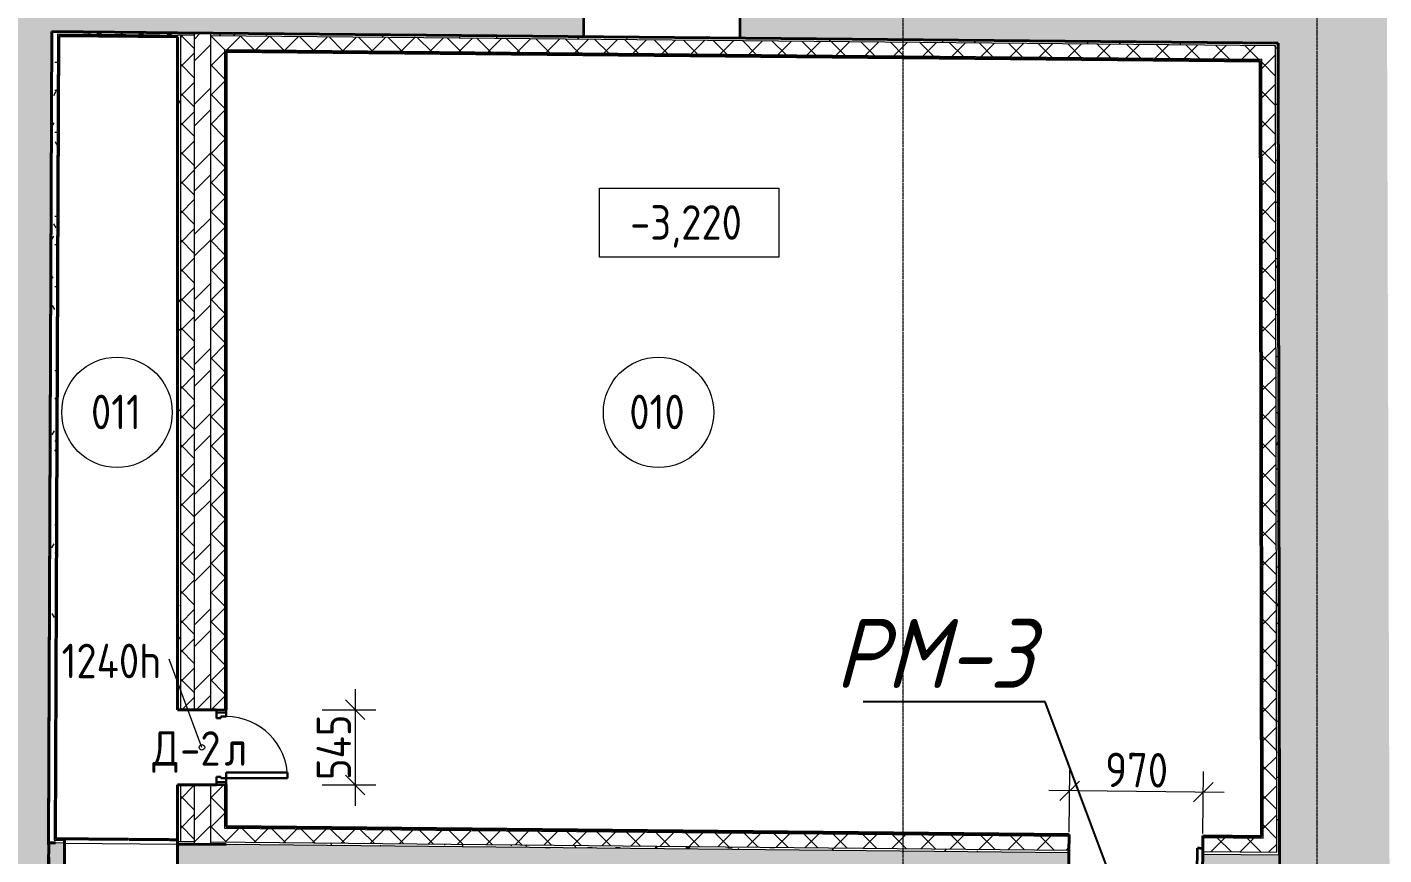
# Model space of a CAD drawing. Header units: millimetres. Extents: x 749182 to 2267578, y 70462 to 311449.
# Drawn here: x 1947064 to 1956898, y 187844 to 193839 of the extents above; entities that cross this region are included whole.
import ezdxf
from ezdxf import colors
from ezdxf.entities.mleader import LeaderData, LeaderLine
from ezdxf.math import Vec2, Vec3

# ---------------------------------------------------------------- set-up
doc = ezdxf.new("R2010")
doc.units = ezdxf.units.MM
for name, pattern in [('ADSK_Линия сетки', [25, 20, -2.5, 0, -2.5]), ('ADSK_Снесено', [4.5, 3, -1.5]), ('осеваяX2', [4, 2.5, -0.5, 0.5, -0.5])]:
    doc.linetypes.add(name, pattern=pattern)
doc.layers.get('Defpoints').update_dxf_attribs({"color": 255})
for name, color, linetype, lineweight in [('Аннотация', 7, 'Continuous', 9), ('Двери', 7, 'Continuous', 20), ('Марки дверей', 7, 'Continuous', 20), ('Марки помещений', 7, 'Continuous', 20), ('Оси', 165, 'осеваяX2', 13), ('отметки', 7, 'Continuous', 20), ('Перекрытие', 7, 'Continuous', 18), ('Размер', 7, 'Continuous', 13), ('размеры', 7, 'Continuous', 9), ('Стены', 184, 'Continuous', 40), ('Стены внутренние', 7, 'Continuous', 18), ('Стены разрез', 7, 'Continuous', 35), ('Стены штриховка', 7, 'Continuous', 18)]:
    doc.layers.add(name, color=color, linetype=linetype, lineweight=lineweight)
doc.styles.add('GOST 2.304_new', font='isocpeur.ttf', dxfattribs={"width": 0.9, "oblique": 15})
doc.styles.add('GOST Common', font='GOST_Common.ttf', dxfattribs={"width": 0.9, "height": 350})
doc.styles.add('GOST Common_1', font='GOST_Common.ttf', dxfattribs={"width": 0.9, "height": 250})
doc.dimstyles.new('ADSK_Основной_2_5_мм', dxfattribs={"dimscale": 304.8, "dimtxt": 251.428749, "dimasz": 0.463911, "dimexe": 0.492126, "dimexo": 0.492126, "dimgap": 0.098425, "dimtad": 1, "dimdec": 3, "dimrnd": 0.001, "dimdsep": 46, "dimtxsty": 'GOST Common_1', "dimblk1": 'OBLIQUE', "dimblk2": 'OBLIQUE', "dimsah": 1, "dimcen": 0.09, "dimdle": 0.492126, "dimazin": 2, "dimtfac": 1, "dimtdec": 4, "dimtix": 1, "dimtmove": 0, "dimatfit": 3, "dimfxl": 0, "dimtvp": 1, "dimtolj": 1, "dimtzin": 0, "dimlwd": 20, "dimlwe": 20, "dimarcsym": 0})
doc.dimstyles.new('ADSK_Основной_2_5_мм_Округление_до_1_мм', dxfattribs={"dimscale": 304.8, "dimtxt": 251.428749, "dimasz": 0.463911, "dimexe": 0.492126, "dimexo": 0.492126, "dimgap": 0.098425, "dimtad": 1, "dimdec": 0, "dimdsep": 46, "dimtxsty": 'GOST Common_1', "dimblk1": 'OBLIQUE', "dimblk2": 'OBLIQUE', "dimsah": 1, "dimcen": 0.09, "dimdle": 0.492126, "dimazin": 2, "dimtfac": 1, "dimtdec": 4, "dimtix": 1, "dimtmove": 0, "dimatfit": 3, "dimfxl": 0, "dimtvp": 1, "dimtolj": 1, "dimtzin": 0, "dimlwd": 20, "dimlwe": 20, "dimarcsym": 0})
pattern_1 = [(0, (1952853.19, 150711.3), (406.4, 101.6), [33.528, -271.272, 33.528, -271.272, -1625.6]), (0, (1952853.19, 150711.3), (406.4, 101.6), [-609.6, 33.528, -576.072, 33.528, -271.272, -711.2]), (0, (1952853.19, 150711.3), (406.4, 101.6), [-1524, 33.528, -169.672, 33.528, -474.472]), (120, (1953005.59, 150762.1), (-291.18818, 301.15272), [33.528, -271.272, 33.528, -271.272, -1625.6]), (120, (1953005.59, 150762.1), (-291.18818, 301.15272), [-609.6, 33.528, -576.072, 33.528, -271.272, -711.2]), (120, (1953005.59, 150762.1), (-291.18818, 301.15272), [-1524, 33.528, -169.672, 33.528, -474.472]), (240, (1953056.39, 150965.3), (-115.21182, -402.75272), [33.528, -271.272, 33.528, -271.272, -1625.6]), (240, (1953056.39, 150965.3), (-115.21182, -402.75272), [-609.6, 33.528, -576.072, 33.528, -271.272, -711.2]), (240, (1953056.39, 150965.3), (-115.21182, -402.75272), [-1524, 33.528, -169.672, 33.528, -474.472])]
pattern_2 = [(45, (1952853.2, 150711.3), (-106.066, 106.066), []), (135, (1952853.2, 150711.3), (-106.066, -106.066), [])]

# ---------------------------------------------------------------- blocks, each defined once
blk = doc.blocks.new('Существующие стены подвал - Существующие стены подвал-614279-00 План подвала')
at = {"layer": 'Стены', "true_color": 0xc0c0c0}
h = blk.add_hatch(color=9, dxfattribs=at)
h.paths.add_polyline_path([(-6451.8, 26868.9), (-5646.3, 26868.9), (-5642.5, 28610.4), (-5644.6, 28610.4), (-5641.9, 28865.4), (-5637.1, 30542.1), (-6462.4, 30542.1), (-6462.4, 27321.6), (-6451.8, 27321.6), (-6452.8, 26868.9)])
h.paths.add_polyline_path([(3295.9, 27304.6), (4114.2, 27304.6), (4093.5, 34336.7), (3281.5, 34334.5), (3285.8, 32815.3), (3299.6, 28514.5), (2970.8, 28518.1), (2950.6, 27304.6), (3285.8, 27304.6)])
h.paths.add_polyline_path([(-5637.4, 31587), (-5633.9, 31587), (-5630.8, 32981.4), (-5630.8, 33008.4), (-5617.7, 36708.8), (-5633.8, 37249.5), (-5609, 43096.6), (-1754.6, 43060.3), (-1748.2, 43877.5), (-6428.6, 43914.1), (-6421.5, 37806.5), (-6439.4, 32894.6), (-6441.8, 31792.5), (-6462.4, 31792.4), (-6462.4, 31587), (-5641.2, 31587)])
h.paths.add_polyline_path([(3289.8, 35304.5), (4090.6, 35306.7), (4065.4, 43832), (-616.8, 43868.6), (-623.2, 43049.6), (3279.3, 43012.9), (3290.4, 36884.6), (3291.8, 36554.2), (3286.2, 35348.1), (3289.9, 35347.9), (3289.8, 35306.7)])
at = {"layer": 'Стены разрез'}
for p, q in [((-1754.6, 43060.3), (-1748.2, 43877.5)), ((-616.8, 43868.6), (-623.2, 43049.6)), ((-5633.8, 37249.5), (-5609, 43096.6)), ((-5609, 43096.6), (-1754.6, 43060.3)), ((-623.2, 43049.6), (3279.3, 43012.9)), ((3279.3, 43012.9), (3288.9, 37174.6)), ((-5616.7, 36678.4), (-5633.8, 37249.5)), ((3288.9, 37174.6), (3292, 36579.9))]:
    blk.add_line(p, q, dxfattribs=at)
blk = doc.blocks.new('Новые проёмы подвал - Новые проёмы подвал-999150-00 План подвала')
at = {"layer": 'Стены', "color": 0, "linetype": 'ADSK_Снесено'}
for p, q in [((-5518.1, 37248.5), (-4698.1, 37241.7)), ((-5518.1, 36697.9), (-5518.1, 37247.9)), ((-4698.1, 37241.7), (-4698.1, 36689.9))]:
    blk.add_line(p, q, dxfattribs=at)
at = {"layer": 'Стены разрез', "color": 0, "linetype": 'ADSK_Снесено'}
for p, q in [((-5518.1, 37248.5), (-5518.1, 36677.5)), ((-4698.1, 37241.7), (-5518.1, 37248.5)), ((-4698.1, 36670.6), (-4698.1, 37241.7)), ((2691.7, 37179.6), (2683, 36698.1)), ((2732.3, 37179.2), (2691.7, 37179.6)), ((2727.6, 36697.7), (2732.3, 37179.2))]:
    blk.add_line(p, q, dxfattribs=at)
blk = doc.blocks.new('AC_Дверь_Однопольная_Стальная - Д-2л 545х1240h-1983190-00 План подвала')
at = {"layer": 'Двери', "color": 5, "linetype": 'Continuous', "lineweight": 30, "true_color": 0x0000ff}
for p, q in [((222.5, 621), (182.5, 621)), ((182.5, 621), (182.5, 176)), ((222.5, 176), (222.5, 621)), ((-252.5, 176), (-272.5, 176)), ((-272.5, 176), (-272.5, 106)), ((-272.5, 106), (-252.5, 106)), ((-222.5, 176), (-252.5, 176)), ((-252.5, 176), (-252.5, 106)), ((-252.5, 106), (-252.5, 176)), ((-252.5, 106), (-212.5, 106)), ((-222.5, 136), (-222.5, 176)), ((-212.5, 136), (-222.5, 136)), ((-212.5, 106), (-212.5, 136)), ((182.5, 176), (222.5, 176)), ((222.5, 136), (212.5, 136)), ((212.5, 136), (212.5, 106)), ((212.5, 106), (252.5, 106)), ((252.5, 176), (222.5, 176)), ((222.5, 176), (222.5, 136)), ((252.5, 106), (252.5, 176)), ((272.5, 176), (252.5, 176)), ((252.5, 176), (252.5, 106)), ((252.5, 106), (272.5, 106)), ((272.5, 106), (272.5, 176))]:
    blk.add_line(p, q, dxfattribs=at)
at = {"layer": 'Двери', "color": 5, "linetype": 'Continuous', "true_color": 0x0000ff}
blk.add_arc((222.5, 176), 445, 90, 180, dxfattribs=at)
blk = doc.blocks.new('ADSK_Марка_Помещение_ОдноЗначение - Номер-247393-00 План подвала')
at = {"layer": 'Марки помещений'}
blk.add_circle((0, 0), 4, dxfattribs=at)
blk = doc.blocks.new('Высотные отметки - Рамка-5093-00 План подвала')
at = {"layer": 'Аннотация'}
for p, q in [((-6.5, 0), (-6.5, 5)), ((-6.5, 5), (6.5, 5)), ((6.5, 5), (6.5, 0)), ((6.5, 0), (-6.5, 0))]:
    blk.add_line(p, q, dxfattribs=at)
blk = doc.blocks.new('_Oblique')
at = {"color": 0, "linetype": 'ByBlock', "lineweight": -2}
blk.add_line((-0.5, -0.5), (0.5, 0.5), dxfattribs=at)
blk = doc.blocks.new('*D1586')
at = {"layer": 'Defpoints', "color": 0, "lineweight": 20, "transparency": 16777216}
for p in [(1954619.5, 188307.1), (1954615.1, 187858.4), (1955585.1, 187849)]:
    blk.add_point(p, dxfattribs=at)
at = {"layer": 'размеры', "color": 0, "lineweight": 20, "transparency": 16777216}
for p, q in [((1954616.6, 188008.4), (1954620.9, 188457.1)), ((1955586.5, 187998.9), (1955590.9, 188447.6)), ((1955739.4, 188296.2), (1954469.5, 188308.5))]:
    blk.add_line(p, q, dxfattribs=at)
at = {"layer": 'размеры', "color": 0, "lineweight": 20, "transparency": 16777216, "xscale": 141.4, "yscale": 141.4, "zscale": 141.4}
for p, rotation in [((1954619.5, 188307.1), 179.4427243418129), ((1955589.4, 188297.6), 359.4427243418129)]:
    blk.add_blockref('_Oblique', p, dxfattribs=dict(at, rotation=rotation))
at = {"layer": 'размеры', "color": 0, "lineweight": 20, "transparency": 16777216, "insert": (1955106, 188457.4), "char_height": 250, "width": 567.632, "attachment_point": 5, "rotation": 359.44272, "style": 'GOST Common_1'}
blk.add_mtext('\\A1;970', dxfattribs=at)
blk = doc.blocks.new('ADSK_Марка_Дверь - Типоразмер_ADSK_Марка-58376-00 План подвала')
at = {"layer": 'Марки дверей', "lineweight": 9}
blk.add_circle((0, 0), 0.2, dxfattribs=at)
blk = doc.blocks.new('*D1607')
at = {"layer": 'Defpoints', "color": 0, "lineweight": 20, "transparency": 16777216}
for p in [(1949052.1, 188894.8), (1949052.1, 188349.8), (1949442, 188349.8)]:
    blk.add_point(p, dxfattribs=at)
at = {"layer": 'размеры', "color": 0, "lineweight": 20, "transparency": 16777216}
for p, q in [((1949442, 189044.8), (1949442, 188199.8)), ((1949202.1, 188894.8), (1949592, 188894.8)), ((1949202.1, 188349.8), (1949592, 188349.8))]:
    blk.add_line(p, q, dxfattribs=at)
at = {"layer": 'размеры', "color": 0, "lineweight": 20, "transparency": 16777216, "xscale": 141.4, "yscale": 141.4, "zscale": 141.4}
for p, rotation in [((1949442, 188894.8), 90), ((1949442, 188349.8), 270)]:
    blk.add_blockref('_Oblique', p, dxfattribs=dict(at, rotation=rotation))
at = {"layer": 'размеры', "color": 0, "lineweight": 20, "transparency": 16777216, "insert": (1949287, 188622.3), "char_height": 250, "width": 593.201, "attachment_point": 5, "rotation": 90, "style": 'GOST Common_1'}
blk.add_mtext('\\A1;545', dxfattribs=at)
blk = doc.blocks.new('_DotSmall')
at = {"color": 0, "linetype": 'ByBlock', "lineweight": 35, "const_width": 0.5}
blk.add_lwpolyline([(-0.0625, 0, 1), (0.0625, 0, 1)], format="xyb", close=True, dxfattribs=at)

msp = doc.modelspace()

# ---------------------------------------------------------------- hatches: boundary and pattern name
at = {"layer": 'Стены внутренние', "linetype": 'Continuous', "lineweight": 9, "true_color": 0x0000ff}
h = msp.add_hatch(dxfattribs=at)
h.set_pattern_fill('FP_1', color=5, style=0, pattern_type=2)
h.set_pattern_definition(pattern_1)
h.paths.add_polyline_path([(1947259.2195, 187929.9392), (1947284.068, 193807.5082), (1947244.1532, 193807.884), (1947220.2633, 187930.3181), (1947246.5695, 187930.0622)])
h = msp.add_hatch(dxfattribs=at)
h.set_pattern_fill('FP_1', color=5, style=0, pattern_type=2)
h.set_pattern_definition(pattern_1)
h.paths.add_polyline_path([(1948275.1259, 193778.147), (1948275.1259, 193798.1764), (1947284.152, 193807.5074), (1947284.1529, 193787.7134), (1948175.1259, 193779.1123)])
h = msp.add_hatch(dxfattribs=at)
h.set_pattern_fill('FP_1', color=5, style=0, pattern_type=2)
h.set_pattern_definition(pattern_1)
h.paths.add_polyline_path([(1948175.1259, 187941.0314), (1948175.1259, 188349.8075), (1948155.1259, 188349.8075), (1948155.1259, 187941.226)])
h.paths.add_polyline_path([(1948175.1259, 188894.8075), (1948175.1259, 193779.1123), (1948155.1259, 193778.147), (1948155.1259, 188894.8075)])
h = msp.add_hatch(dxfattribs=at)
h.set_pattern_fill('FP_2', color=5, style=0, pattern_type=2)
h.set_pattern_definition(pattern_2)
h.paths.add_polyline_path([(1948275.1259, 187940.0588), (1948275.1259, 188349.8075), (1948175.1259, 188349.8075), (1948175.1259, 187941.0314), (1948177.6457, 187941.0069)])
h.paths.add_polyline_path([(1948175.1259, 188894.8075), (1948275.1259, 188894.8075), (1948275.1259, 193778.147), (1948175.1259, 193779.1123), (1948175.1259, 188925.8685)])
h = msp.add_hatch(dxfattribs=at)
h.set_pattern_fill('FP_3', color=5, style=0, pattern_type=2)
h.set_pattern_definition([(45, (1952853.2, 150711.3), (-235.7317, 235.7317), []), (45, (1953010.35, 150711.3), (-235.7317, 235.7317), [])])
h.paths.add_polyline_path([(1948395.1259, 187918.8906), (1948395.1259, 188349.8075), (1948275.1259, 188349.8075), (1948275.1259, 187920.0578)])
h.paths.add_polyline_path([(1948275.1259, 188894.8075), (1948395.1259, 188894.8075), (1948395.1259, 193797.0465), (1948275.1259, 193798.1764), (1948275.1259, 188925.8685)])
h = msp.add_hatch(dxfattribs=at)
h.set_pattern_fill('FP_1', color=5, style=0, pattern_type=2)
h.set_pattern_definition(pattern_1)
h.paths.add_polyline_path([(1956132.5721, 193704.19), (1956132.5393, 193724.1912), (1948395.1259, 193795.9919), (1948395.1259, 193777.0456), (1956132.5393, 193704.1903)])
h = msp.add_hatch(dxfattribs=at)
h.set_pattern_fill('FP_2', color=5, style=0, pattern_type=2)
h.set_pattern_definition(pattern_2)
h.paths.add_polyline_path([(1948495.1259, 187937.9189), (1948495.1259, 188349.8075), (1948395.1259, 188349.8075), (1948395.1259, 187938.8916)])
h.paths.add_polyline_path([(1948495.1259, 188894.8075), (1948495.1259, 193776.104), (1948395.1259, 193775.991), (1948395.1259, 188894.8075), (1948437.1259, 188894.8075)])
h = msp.add_hatch(dxfattribs=at)
h.set_pattern_fill('FP_2', color=5, style=0, pattern_type=2)
h.set_pattern_definition(pattern_2)
h.paths.add_polyline_path([(1956112.7354, 193604.3724), (1956112.5717, 193704.3784), (1948495.1259, 193775.991), (1948495.1259, 193676.0996), (1956112.5717, 193604.3739)])
h = msp.add_hatch(dxfattribs=at)
h.set_pattern_fill('FP_1', color=5, style=0, pattern_type=2)
h.set_pattern_definition(pattern_1)
h.paths.add_polyline_path([(1956142.1298, 187863.5396), (1956132.5393, 193704.19), (1956112.5734, 193703.3858), (1956122.1295, 187863.7341), (1956142.0933, 187863.5399)])
h = msp.add_hatch(dxfattribs=at)
h.set_pattern_fill('FP_2', color=5, style=0, pattern_type=2)
h.set_pattern_definition(pattern_2)
h.paths.add_polyline_path([(1956121.9658, 187963.7404), (1956112.5717, 193604.3739), (1956012.7353, 193604.3724), (1956021.9641, 187964.7131), (1956121.9462, 187963.7406)])
h = msp.add_hatch(dxfattribs=at)
h.set_pattern_fill('FP_2', color=5, style=0, pattern_type=2)
h.set_pattern_definition(pattern_2)
h.paths.add_polyline_path([(1956122.1295, 187863.7341), (1956121.9462, 187963.7406), (1955586.2319, 187968.9513), (1955585.2593, 187868.956), (1956121.9462, 187863.7359)])
h.paths.add_polyline_path([(1954615.3052, 187878.3904), (1954616.2778, 187978.3857), (1948495.1259, 188037.8069), (1948495.1259, 187937.9189), (1954615.1106, 187878.3923)])
at = {"layer": 'Стены внутренние', "linetype": 'Continuous', "true_color": 0xc0c0c0}
h = msp.add_hatch(color=9, dxfattribs=at)
h.paths.add_polyline_path([(1948177.6457, 187410.9819), (1948177.7348, 187420.1353), (1948182.6061, 187920.9577), (1948155.1259, 187920.9577), (1948155.1259, 187411.2009)])
h.paths.add_polyline_path([(1947335.1259, 187419.1767), (1947335.1259, 187929.2008), (1947220.6192, 187930.3146), (1947220.6192, 187918.4302), (1947236.5698, 187420.1353), (1947246.5695, 187420.0381)])
at = {"layer": 'Стены внутренние', "linetype": 'Continuous', "lineweight": 9, "true_color": 0x0000ff}
h = msp.add_hatch(dxfattribs=at)
h.set_pattern_fill('FP_1', color=5, style=0, pattern_type=2)
h.set_pattern_definition(pattern_1)
h.paths.add_polyline_path([(1948275.1259, 187920.0578), (1948275.1259, 187940.0588), (1948155.1259, 187941.0314), (1948155.1259, 187921.225), (1948182.6061, 187920.9577)])
h.paths.add_polyline_path([(1947335.1259, 187929.2008), (1947335.1259, 187949.2018), (1947259.3043, 187949.9393), (1947259.3043, 187929.9392), (1947284.068, 187929.6975)])
at = {"layer": 'Стены внутренние', "linetype": 'Continuous', "true_color": 0xc0c0c0}
h = msp.add_hatch(color=9, dxfattribs=at)
h.paths.add_polyline_path([(1956141.1478, 187333.524), (1956143.59, 187595.8714), (1956142.0933, 187843.5383), (1955585.0648, 187848.957), (1955580.7853, 187338.9745), (1956117.4558, 187333.7545)])
h.paths.add_polyline_path([(1954610.1503, 187348.4155), (1954615.1106, 187858.3913), (1948182.5957, 187919.8952), (1948177.6457, 187410.9819), (1953789.0273, 187356.4022)])
at = {"layer": 'Стены внутренние', "linetype": 'Continuous', "lineweight": 9, "true_color": 0x0000ff}
h = msp.add_hatch(dxfattribs=at)
h.set_pattern_fill('FP_1', color=5, style=0, pattern_type=2)
h.set_pattern_definition(pattern_1)
h.paths.add_polyline_path([(1956142.1626, 187843.5383), (1956142.0933, 187863.5396), (1955585.2593, 187868.956), (1955585.4693, 187848.953), (1956142.0933, 187843.539)])
h.paths.add_polyline_path([(1954615.1106, 187858.3913), (1954615.1106, 187878.3923), (1948395.1259, 187937.8022), (1948395.1259, 187918.8906), (1953789.0273, 187866.4263)])

# ---------------------------------------------------------------- linework, layer by layer
at = {"layer": 'Марки дверей'}
msp.add_line((1948331.1259, 188622.3075), (1948094.3715, 189262.0099), dxfattribs=at)
at = {"layer": 'Оси', "linetype": 'ADSK_Линия сетки'}
for p, q in [((1953413.1034, 154741.5512), (1953413.1034, 195133.15)), ((1956413.1034, 154741.5512), (1956413.1034, 195133.15))]:
    msp.add_line(p, q, dxfattribs=at)
at = {"layer": 'Перекрытие'}
msp.add_line((1947335.1259, 187929.2008), (1948155.1259, 187921.225), dxfattribs=at)
at = {"layer": 'Стены внутренние', "color": 5, "linetype": 'Continuous', "lineweight": 40, "true_color": 0x0000ff}
for p, q in [((1947244.1542, 193808.1005), (1947219.2208, 187930.3282)), ((1948155.1259, 193799.3063), (1947244.1542, 193808.1005)), ((1947269.3464, 187959.8421), (1947294.0253, 193777.6176)), ((1947294.0253, 193777.6176), (1948155.1259, 193769.3049)), ((1956132.5393, 193724.1912), (1948155.1259, 193799.3063)), ((1948155.1259, 193769.3049), (1948155.1259, 188894.8075)), ((1956142.1626, 187843.5383), (1956132.5393, 193724.1912)), ((1948507.1259, 188894.8075), (1948507.1259, 193663.9861)), ((1948507.1259, 193663.9861), (1956000.7532, 193593.4263)), ((1956000.7532, 193593.4263), (1956009.9443, 187976.8306)), ((1948155.1259, 188894.8075), (1948437.1259, 188894.8075)), ((1948437.1259, 188349.8075), (1948155.1259, 188349.8075)), ((1948155.1259, 188349.8075), (1948155.1259, 187921.225)), ((1948507.1259, 188049.8075), (1948507.1259, 188349.8075)), ((1954616.3945, 187990.3851), (1948507.1259, 188049.8075)), ((1947219.2208, 187930.3282), (1947220.6192, 187930.3146)), ((1947335.1259, 187959.2023), (1947269.3464, 187959.8421)), ((1947335.1259, 187929.2008), (1947335.1259, 187959.2023)), ((1948155.1259, 187921.225), (1948507.1259, 187917.8013)), ((1954615.1106, 187858.3913), (1954616.3945, 187990.3851)), ((1956009.9443, 187976.8306), (1955586.3486, 187980.9507))]:
    msp.add_line(p, q, dxfattribs=at)
at = {"layer": 'Стены внутренние', "linetype": 'Continuous', "lineweight": 40}
for p, q in [((1947220.6192, 187930.3146), (1947215.6589, 187420.3387)), ((1947269.2192, 187929.8419), (1947220.6192, 187930.3146)), ((1947335.1259, 187419.1767), (1947335.1259, 187929.2008)), ((1948155.1259, 187921.225), (1948155.1259, 187411.2009)), ((1955586.3486, 187980.9507), (1955580.7853, 187408.9778)), ((1954610.8311, 187418.4121), (1954615.1106, 187858.3913)), ((1956146.1081, 187843.4999), (1956142.1626, 187843.5383))]:
    msp.add_line(p, q, dxfattribs=at)
at = {"layer": 'Стены внутренние', "linetype": 'Continuous'}
for p, q in [((1947335.1259, 187929.2008), (1947269.2192, 187929.8419)), ((1954615.1106, 187858.3913), (1948507.1259, 187917.8013))]:
    msp.add_line(p, q, dxfattribs=at)
at = {"layer": 'Стены внутренние', "color": 5, "linetype": 'Continuous', "true_color": 0x0000ff}
msp.add_line((1955585.0648, 187848.957), (1956142.1626, 187843.5383), dxfattribs=at)
at = {"layer": 'Стены штриховка'}
for p, q in [((1947284.068, 193787.7142), (1947259.3043, 187949.9393)), ((1948275.1259, 193778.147), (1947284.068, 193787.7142)), ((1948155.1259, 193769.3049), (1948155.1259, 193779.3054)), ((1948175.1259, 193779.1123), (1948175.1259, 188894.8075)), ((1948275.1259, 193798.1764), (1948275.1259, 188894.8075)), ((1948395.1259, 188894.8075), (1948395.1259, 193797.0465)), ((1956112.5717, 193704.3784), (1948395.1259, 193777.0456)), ((1948495.1259, 193676.0996), (1948495.1259, 188894.8075)), ((1956012.7337, 193605.314), (1948495.1259, 193676.0996)), ((1948505.1259, 193666.005), (1948505.1259, 188894.8075)), ((1956002.7499, 193595.4076), (1948505.1259, 193666.005)), ((1956122.1295, 187863.7341), (1956112.5717, 193704.3784)), ((1956011.9476, 187974.811), (1956002.7499, 193595.4076)), ((1956021.9641, 187964.7131), (1956012.7337, 193605.314)), ((1948175.1259, 188349.8075), (1948175.1259, 187941.0314)), ((1948275.1259, 188349.8075), (1948275.1259, 187920.0578)), ((1948395.1259, 187918.8906), (1948395.1259, 188349.8075)), ((1948495.1259, 188349.8075), (1948495.1259, 188037.9237)), ((1948505.1259, 188349.8075), (1948505.1259, 188047.8269)), ((1948495.1259, 188037.9237), (1954616.2778, 187978.3857)), ((1948505.1259, 188047.8269), (1954616.375, 187988.3852)), ((1947259.3043, 187949.9393), (1947335.1259, 187949.2018)), ((1947335.1259, 187929.2008), (1947335.1259, 187929.2008)), ((1948155.1259, 187941.226), (1948275.1259, 187940.0588)), ((1948395.1259, 187938.8916), (1954615.3052, 187878.3904)), ((1955586.2319, 187968.9513), (1956021.9641, 187964.7131)), ((1955586.3292, 187978.9508), (1956011.9476, 187974.811)), ((1955585.2593, 187868.956), (1956122.1295, 187863.7341))]:
    msp.add_line(p, q, dxfattribs=at)

# ---------------------------------------------------------------- block references
at = {"layer": 'Двери', "color": 5, "linetype": 'Continuous', "true_color": 0x0000ff, "rotation": 269.9999999999999}
msp.add_blockref('AC_Дверь_Однопольная_Стальная - Д-2л 545х1240h-1983190-00 План подвала', (1948331.1259, 188622.3075), dxfattribs=at)
at = {"layer": 'Марки дверей', "xscale": 99.99999999999993, "yscale": 99.99999999999993, "zscale": 99.99999999999993}
msp.add_blockref('ADSK_Марка_Дверь - Типоразмер_ADSK_Марка-58376-00 План подвала', (1948331.1259, 188622.3075), dxfattribs=at)
at = {"layer": 'Марки помещений', "xscale": 99.99999999999993, "yscale": 99.99999999999993, "zscale": 99.99999999999993}
for p in [(1947715.7595, 191049.0207), (1951640.6425, 191049.0207)]:
    msp.add_blockref('ADSK_Марка_Помещение_ОдноЗначение - Номер-247393-00 План подвала', p, dxfattribs=at)
at = {"layer": 'отметки', "lineweight": 20, "xscale": 99.99999999999993, "yscale": 99.99999999999993, "zscale": 99.99999999999993}
msp.add_blockref('Высотные отметки - Рамка-5093-00 План подвала', (1951863.3233, 192172.8569), dxfattribs=at)
at = {"layer": 'Стены'}
msp.add_blockref('Существующие стены подвал - Существующие стены подвал-614279-00 План подвала', (1952853.1931, 150711.2975), dxfattribs=at)
at = {"layer": 'Стены', "color": 0, "linetype": 'ADSK_Снесено'}
msp.add_blockref('Новые проёмы подвал - Новые проёмы подвал-999150-00 План подвала', (1952853.1931, 150711.2975), dxfattribs=at)

# ---------------------------------------------------------------- texts
at = {"layer": 'Марки дверей', "lineweight": 9, "char_height": 250, "attachment_point": 1, "style": 'GOST Common'}
for s, insert, width in [('1240h', (1947314.0715, 189372.937), 937.974375), ('\\fGOST Common|b0|i0|c204|p34|;\\W.9;Д', (1947971.3966, 188739.3206), 245.316375), ('-2', (1948173.8029, 188739.3206), 389.620125), ('\\fGOST Common|b0|i0|c204|p34|;\\W.9;л', (1948495.2716, 188739.3206), 194.810062)]:
    msp.add_mtext(s, dxfattribs=dict(at, insert=insert, width=width))
at = {"layer": 'Марки помещений', "lineweight": 9, "char_height": 250, "attachment_point": 1, "style": 'GOST Common'}
for s, insert, width in [('011', (1947527.2022, 191176.7457), 468.987187), ('010', (1951428.6853, 191176.7457), 526.708687)]:
    msp.add_mtext(s, dxfattribs=dict(at, insert=insert, width=width))
at = {"layer": 'отметки', "lineweight": 20, "insert": (1951434.6473, 192549.564), "char_height": 250, "width": 1028.822569, "attachment_point": 1, "line_spacing_factor": 1.022761, "style": 'GOST Common'}
msp.add_mtext('-3,220', dxfattribs=at)

# ---------------------------------------------------------------- dimensions: what is measured, and where the dimension line sits
at = {"layer": 'размеры', "lineweight": 20}
for base, p1, p2, angle, dimstyle, override, picture, middle in [((1949442.0469, 188349.8075), (1949052.1259, 188894.8075), (1949052.1259, 188349.8075), 90, 'ADSK_Основной_2_5_мм_Округление_до_1_мм', {"dimpost": '<>', "dimfxl": 545}, '*D1607', (1949287.0469, 188622.3075)), ((1954619.4749, 188307.0832), (1955585.0648, 187848.957), (1954615.1106, 187858.3913), 359.44272434, 'ADSK_Основной_2_5_мм', {"dimpost": '<>', "dimfxl": 970}, '*D1586', (1955105.9595, 188457.3587))]:
    dim = msp.add_linear_dim(base=base, p1=p1, p2=p2, angle=angle, dimstyle=dimstyle, override=override, dxfattribs=at)
    dim.commit()
    dim.dimension.update_dxf_attribs({"geometry": picture, "text_midpoint": middle})

# ---------------------------------------------------------------- leaders
at = {"layer": 'Размер', "color": 210, "ltscale": 20}
ml = msp.add_multileader_mtext('Standard', dxfattribs=at)
ml.set_content('\\A1;РМ-3', color=210, style='GOST 2.304_new')
ml.set_leader_properties()
ml.set_arrow_properties(name='DOTSMALL')
ml.build(insert=Vec2(0, 0))
ml.multileader.update_dxf_attribs({"text_left_attachment_type": 6, "text_right_attachment_type": 6, "dogleg_length": 1, "arrow_head_size": 100})
ctx = ml.context
ctx.base_point, ctx.char_height, ctx.arrow_head_size, ctx.landing_gap_size, ctx.plane_origin = Vec3(1952850.8482, 188952.2798), 500, 100, 0, Vec3(1932730.1871, 335932.9091)
ctx.left_attachment, ctx.right_attachment, ctx.text_align_type = 6, 6, 1
notes = []
notes.append((ctx, [(0, (1, 1, 0), (1954443.7974, 188952.2798), (-1, 0), 20, [(0, [(1954994.7094, 187477.9711)], 0, [])])]))
ctx.mtext.insert, ctx.mtext.rotation, ctx.mtext.width, ctx.mtext.alignment, ctx.mtext.flow_direction = Vec3(1953637.3228, 189552.2798), 6.283185307, 1286.674802, 2, 5
for ctx, leaders in notes:
    for number, flags, end, landing, length, lines in leaders:
        leader = LeaderData()
        leader.index, (leader.has_last_leader_line, leader.has_dogleg_vector, leader.attachment_direction) = number, flags
        leader.last_leader_point, leader.dogleg_vector, leader.dogleg_length = Vec3(end), Vec3(landing), length
        for number, points, colour, breaks in lines:
            line = LeaderLine()
            line.index, line.vertices, line.color, line.breaks = number, Vec3.list(points), colors.encode_raw_color(colour), breaks
            leader.lines.append(line)
        ctx.leaders.append(leader)

doc.saveas('drawing.dxf')
